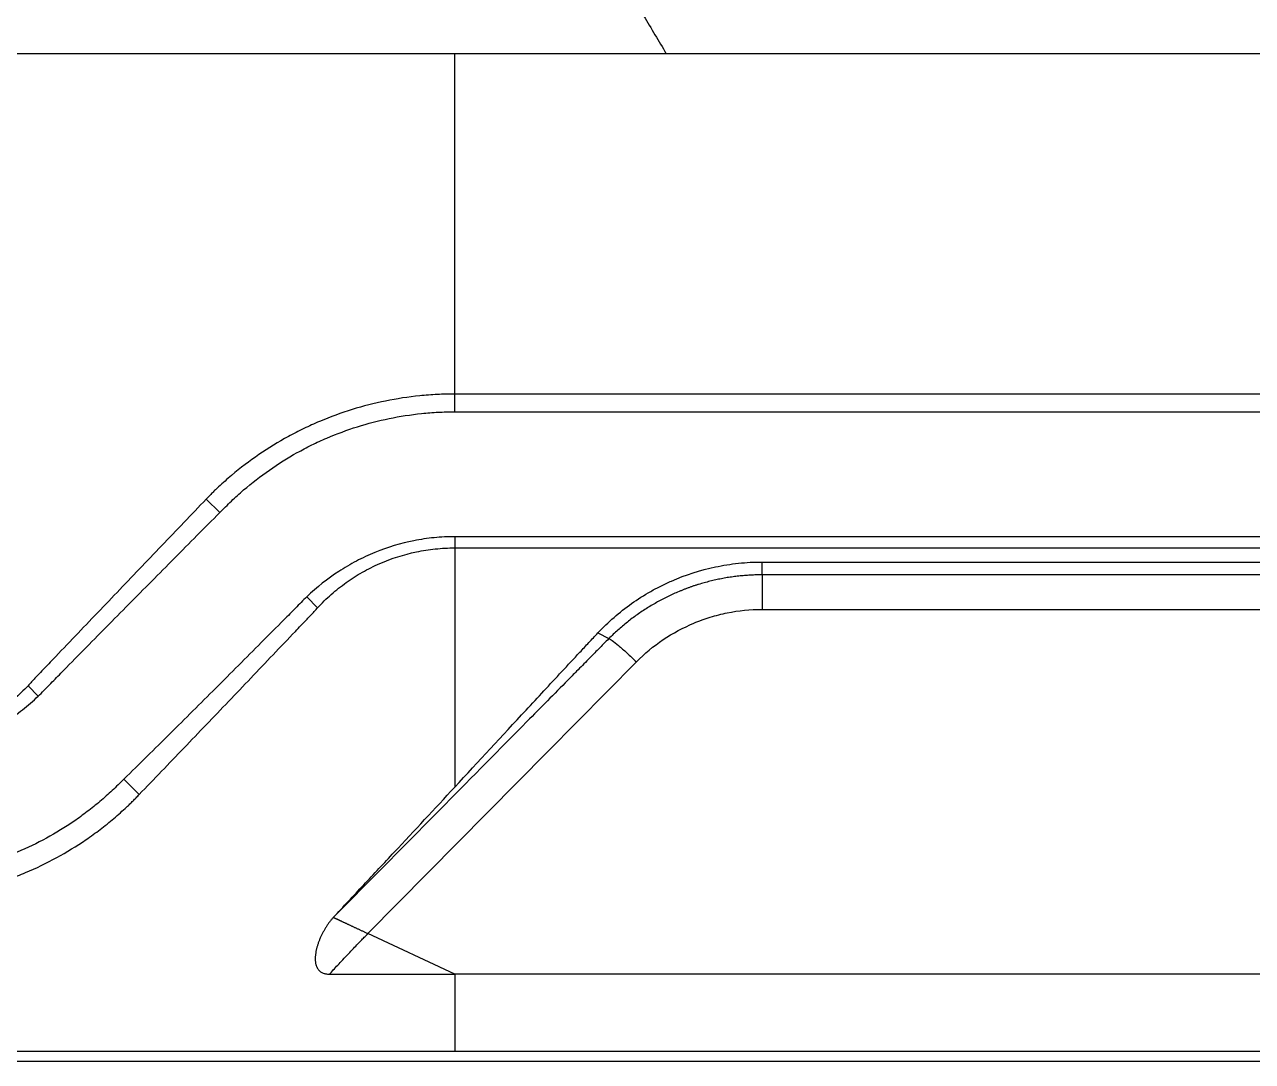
# Model space of a CAD drawing. Header units: inches. Extents: x 2 to 86, y -22 to 129.
# Drawn here: x 52.44 to 63.3, y 0.99 to 10.16 of the extents above; entities that cross this region are included whole.
import ezdxf

# ---------------------------------------------------------------- set-up
doc = ezdxf.new("R2010")
doc.units = ezdxf.units.IN
doc.header["$MEASUREMENT"] = 0
doc.layers.add('1', color=4, linetype='Continuous')
doc.layers.add('BDIM_CYAN', color=4, linetype='Continuous')

# ---------------------------------------------------------------- blocks, each defined once
blk = doc.blocks.new('2026 RHYTHM')
at = {"layer": '1', "color": 4}
blk.add_line((78.2, 0), (5.882, 0), dxfattribs=at)
at = {"layer": 'BDIM_CYAN', "color": 3}
for p, q in [((53.869, 5.905), (53.869, 8.916)), ((58.64, 8.916), (55.741, 8.916)), ((51.79, 4.856), (51.671, 4.975)), ((73.576, 4.643), (53.869, 4.643)), ((53.869, 4.544), (73.576, 4.544)), ((56.588, 4.306), (56.588, 4.419)), ((56.588, 4.419), (70.675, 4.419)), ((70.675, 4.306), (56.588, 4.306)), ((56.588, 4.306), (56.588, 4)), ((52.561, 4.112), (52.655, 4.013)), ((56.588, 4), (70.675, 4)), ((55.136, 3.792), (55.232, 3.741)), ((50.184, 3.232), (50.095, 3.325)), ((50.943, 2.499), (51.078, 2.362)), ((53.869, 0.772), (53.1, 1.131)), ((74.517, 0.772), (53.869, 0.772)), ((48.879, 0.091), (53.869, 0.091)), ((53.869, 0.091), (75.581, 0.091))]:
    blk.add_line(p, q, dxfattribs=at)
at = {"layer": 'BDIM_CYAN', "color": 3, "flags": 128}
for points in [[(53.869, 8.916), (51.374, 8.916), (48.879, 8.916)], [(55.741, 8.916), (54.805, 8.916), (53.869, 8.916)], [(65.277, 8.916), (60.509, 8.916), (58.64, 8.916)], [(69.664, 5.905), (69.164, 5.905), (67.164, 5.905), (59.164, 5.905), (53.869, 5.905)], [(53.869, 5.748), (54.369, 5.748), (56.369, 5.748), (64.369, 5.748), (69.664, 5.748)], [(53.1, 1.131), (54.689, 2.739), (55.476, 3.536)]]:
    blk.add_lwpolyline(points, dxfattribs=at)
at = {"layer": 'BDIM_CYAN', "color": 3}
for points, knots in [([(54.934, 10.259), (54.943, 10.245), (54.96, 10.217), (54.993, 10.161), (55.052, 10.063), (55.136, 9.923), (55.237, 9.755), (55.372, 9.532), (55.54, 9.252), (55.674, 9.028), (55.741, 8.916)], [0, 0, 0, 0, 0.03125, 0.0625, 0.125, 0.25, 0.375, 0.5, 0.75, 1, 1, 1, 1]), ([(53.869, 5.905), (53.817, 5.905), (53.766, 5.904), (53.663, 5.899), (53.611, 5.895), (53.458, 5.879), (53.357, 5.864), (53.158, 5.823), (53.059, 5.798), (52.865, 5.738), (52.769, 5.703), (52.627, 5.643), (52.58, 5.622), (52.488, 5.577), (52.442, 5.554), (52.308, 5.48), (52.221, 5.427), (52.054, 5.312), (51.973, 5.251), (51.856, 5.153), (51.818, 5.119), (51.771, 5.075), (51.761, 5.067), (51.743, 5.049), (51.734, 5.04), (51.716, 5.022), (51.707, 5.012), (51.689, 4.994), (51.68, 4.984), (51.671, 4.975)], [0, 0, 0, 0, 0.0625, 0.0625, 0.125, 0.125, 0.25, 0.25, 0.375, 0.375, 0.5, 0.5, 0.5625, 0.5625, 0.625, 0.625, 0.75, 0.75, 0.875, 0.875, 0.9375, 0.9375, 0.953125, 0.953125, 0.96875, 0.96875, 0.984375, 0.984375, 1, 1, 1, 1]), ([(53.869, 5.748), (53.869, 5.776), (53.869, 5.805), (53.869, 5.858), (53.869, 5.883), (53.869, 5.905)], [0, 0, 0, 0, 0.5, 0.5, 1, 1, 1, 1]), ([(51.79, 4.856), (51.808, 4.873), (51.825, 4.89), (51.859, 4.925), (51.877, 4.942), (51.929, 4.992), (51.965, 5.025), (52.075, 5.119), (52.151, 5.178), (52.309, 5.288), (52.39, 5.34), (52.517, 5.41), (52.56, 5.433), (52.648, 5.476), (52.692, 5.496), (52.827, 5.554), (52.917, 5.587), (53.101, 5.645), (53.195, 5.669), (53.384, 5.708), (53.479, 5.723), (53.625, 5.738), (53.674, 5.742), (53.771, 5.747), (53.82, 5.748), (53.869, 5.748)], [0, 0, 0, 0, 0.03125, 0.03125, 0.0625, 0.0625, 0.125, 0.125, 0.25, 0.25, 0.375, 0.375, 0.4375, 0.4375, 0.5, 0.5, 0.625, 0.625, 0.75, 0.75, 0.875, 0.875, 0.9375, 0.9375, 1, 1, 1, 1]), ([(51.671, 4.975), (51.539, 4.838), (51.408, 4.7), (51.145, 4.426), (51.013, 4.288), (50.751, 4.013), (50.619, 3.876), (50.422, 3.67), (50.356, 3.601), (50.258, 3.498), (50.225, 3.464), (50.184, 3.421), (50.175, 3.412), (50.159, 3.395), (50.151, 3.386), (50.134, 3.369), (50.126, 3.36), (50.111, 3.342), (50.103, 3.334), (50.095, 3.325)], [0, 0, 0, 0, 0.25, 0.25, 0.5, 0.5, 0.75, 0.75, 0.875, 0.875, 0.9375, 0.9375, 0.953125, 0.953125, 0.96875, 0.96875, 0.984375, 0.984375, 1, 1, 1, 1]), ([(50.184, 3.232), (50.201, 3.249), (50.218, 3.265), (50.251, 3.299), (50.268, 3.316), (50.318, 3.367), (50.351, 3.401), (50.451, 3.503), (50.518, 3.571), (50.718, 3.774), (50.852, 3.91), (51.12, 4.18), (51.254, 4.316), (51.522, 4.586), (51.656, 4.721), (51.79, 4.856)], [0, 0, 0, 0, 0.03125, 0.03125, 0.0625, 0.0625, 0.125, 0.125, 0.25, 0.25, 0.5, 0.5, 0.75, 0.75, 1, 1, 1, 1]), ([(53.869, 4.643), (53.808, 4.643), (53.747, 4.64), (53.627, 4.628), (53.567, 4.619), (53.391, 4.584), (53.276, 4.55), (53.135, 4.492), (53.107, 4.48), (53.053, 4.454), (53.026, 4.441), (52.946, 4.399), (52.894, 4.368), (52.744, 4.27), (52.649, 4.196), (52.561, 4.112)], [0, 0, 0, 0, 0.125, 0.125, 0.25, 0.25, 0.5, 0.5, 0.5625, 0.5625, 0.625, 0.625, 0.75, 0.75, 1, 1, 1, 1]), ([(52.655, 4.013), (52.694, 4.055), (52.735, 4.095), (52.82, 4.17), (52.864, 4.205), (52.956, 4.27), (53.003, 4.301), (53.077, 4.343), (53.102, 4.356), (53.153, 4.382), (53.179, 4.394), (53.311, 4.451), (53.419, 4.486), (53.585, 4.521), (53.641, 4.529), (53.754, 4.541), (53.812, 4.544), (53.869, 4.544)], [0, 0, 0, 0, 0.125, 0.125, 0.25, 0.25, 0.375, 0.375, 0.4375, 0.4375, 0.5, 0.5, 0.75, 0.75, 0.875, 0.875, 1, 1, 1, 1]), ([(53.869, 4.544), (53.869, 4.191), (53.869, 3.479), (53.869, 2.78), (53.869, 2.427)], [0, 0, 0, 0, 0.49557, 1, 1, 1, 1]), ([(55.136, 3.792), (55.226, 3.888), (55.326, 3.975), (55.488, 4.09), (55.544, 4.126), (55.632, 4.176), (55.662, 4.191), (55.723, 4.222), (55.754, 4.237), (55.911, 4.306), (56.041, 4.347), (56.242, 4.39), (56.31, 4.401), (56.414, 4.412), (56.449, 4.415), (56.518, 4.418), (56.553, 4.419), (56.588, 4.419)], [0, 0, 0, 0, 0.25, 0.25, 0.375, 0.375, 0.4375, 0.4375, 0.5, 0.5, 0.75, 0.75, 0.875, 0.875, 0.9375, 0.9375, 1, 1, 1, 1]), ([(56.588, 4.306), (56.58, 4.306), (56.562, 4.306), (56.537, 4.305), (56.511, 4.304), (56.485, 4.303), (56.459, 4.301), (56.434, 4.299), (56.408, 4.297), (56.382, 4.295), (56.356, 4.292), (56.331, 4.288), (56.305, 4.285), (56.279, 4.281), (56.254, 4.276), (56.228, 4.271), (56.203, 4.266), (56.178, 4.261), (56.152, 4.255), (56.127, 4.249), (56.102, 4.242), (56.076, 4.236), (56.051, 4.228), (56.026, 4.221), (56.001, 4.213), (55.976, 4.205), (55.952, 4.196), (55.927, 4.187), (55.902, 4.178), (55.878, 4.168), (55.845, 4.155), (55.805, 4.137), (55.758, 4.115), (55.711, 4.092), (55.664, 4.067), (55.618, 4.04), (55.573, 4.013), (55.528, 3.984), (55.483, 3.953), (55.439, 3.921), (55.396, 3.888), (55.354, 3.853), (55.313, 3.817), (55.272, 3.78), (55.245, 3.754), (55.232, 3.741)], [0, 0, 0, 0, 0.017084, 0.034172, 0.051264, 0.068361, 0.085464, 0.102574, 0.119692, 0.136819, 0.153956, 0.171104, 0.188263, 0.205434, 0.222619, 0.239818, 0.257032, 0.274262, 0.291508, 0.308772, 0.326054, 0.343354, 0.360675, 0.378016, 0.395379, 0.412763, 0.43017, 0.447601, 0.465057, 0.482537, 0.500043, 0.534631, 0.569365, 0.604253, 0.6393, 0.674513, 0.709897, 0.74546, 0.781208, 0.817147, 0.853287, 0.889633, 0.926195, 0.962981, 1, 1, 1, 1]), ([(52.561, 4.112), (52.544, 4.095), (52.527, 4.079), (52.494, 4.045), (52.477, 4.028), (52.427, 3.977), (52.393, 3.943), (52.292, 3.842), (52.225, 3.775), (52.024, 3.572), (51.889, 3.437), (51.62, 3.168), (51.485, 3.034), (51.215, 2.766), (51.079, 2.632), (50.943, 2.499)], [0, 0, 0, 0, 0.03125, 0.03125, 0.0625, 0.0625, 0.125, 0.125, 0.25, 0.25, 0.5, 0.5, 0.75, 0.75, 1, 1, 1, 1]), ([(51.078, 2.362), (51.21, 2.499), (51.342, 2.636), (51.605, 2.911), (51.737, 3.048), (52, 3.323), (52.131, 3.461), (52.328, 3.668), (52.394, 3.737), (52.492, 3.84), (52.525, 3.874), (52.566, 3.917), (52.574, 3.926), (52.591, 3.943), (52.599, 3.952), (52.615, 3.969), (52.623, 3.978), (52.639, 3.996), (52.647, 4.004), (52.655, 4.013)], [0, 0, 0, 0, 0.25, 0.25, 0.5, 0.5, 0.75, 0.75, 0.875, 0.875, 0.9375, 0.9375, 0.953125, 0.953125, 0.96875, 0.96875, 0.984375, 0.984375, 1, 1, 1, 1]), ([(55.476, 3.536), (55.549, 3.609), (55.628, 3.675), (55.8, 3.79), (55.891, 3.839), (56.032, 3.898), (56.081, 3.916), (56.179, 3.946), (56.23, 3.959), (56.382, 3.99), (56.484, 4), (56.588, 4)], [0, 0, 0, 0, 0.25, 0.25, 0.5, 0.5, 0.625, 0.625, 0.75, 0.75, 1, 1, 1, 1]), ([(55.232, 3.741), (55.217, 3.725), (55.186, 3.695), (55.141, 3.649), (55.096, 3.603), (55.032, 3.538), (54.956, 3.461), (54.775, 3.278), (54.387, 2.885), (53.695, 2.185), (53.124, 1.607), (52.795, 1.273)], [0, 0, 0, 0, 0.018981, 0.037145, 0.055678, 0.07429, 0.116738, 0.148579, 0.297158, 0.594317, 1, 1, 1, 1]), ([(53.869, 2.427), (54.079, 2.654), (54.289, 2.881), (54.606, 3.222), (54.711, 3.336), (54.87, 3.507), (54.923, 3.564), (55.003, 3.649), (55.029, 3.678), (55.082, 3.735), (55.109, 3.763), (55.136, 3.792)], [0, 0, 0, 0, 0.5, 0.5, 0.75, 0.75, 0.875, 0.875, 0.9375, 0.9375, 1, 1, 1, 1]), ([(55.232, 3.741), (55.238, 3.74), (55.248, 3.734), (55.278, 3.713), (55.297, 3.698), (55.341, 3.661), (55.366, 3.639), (55.419, 3.59), (55.447, 3.563), (55.476, 3.536)], [0, 0, 0, 0, 0.25, 0.25, 0.5, 0.5, 0.75, 0.75, 1, 1, 1, 1]), ([(50.095, 3.325), (50.056, 3.283), (50.014, 3.243), (49.929, 3.168), (49.884, 3.133), (49.746, 3.034), (49.648, 2.979), (49.49, 2.91), (49.437, 2.89), (49.329, 2.855), (49.274, 2.841), (49.164, 2.818), (49.108, 2.809), (49.022, 2.8), (48.994, 2.798), (48.937, 2.795), (48.908, 2.794), (48.879, 2.794)], [0, 0, 0, 0, 0.125, 0.125, 0.25, 0.25, 0.5, 0.5, 0.625, 0.625, 0.75, 0.75, 0.875, 0.875, 0.9375, 0.9375, 1, 1, 1, 1]), ([(48.879, 2.7), (49.001, 2.7), (49.12, 2.712), (49.296, 2.747), (49.354, 2.761), (49.468, 2.796), (49.525, 2.816), (49.694, 2.885), (49.8, 2.941), (49.951, 3.039), (49.999, 3.075), (50.094, 3.15), (50.14, 3.19), (50.184, 3.232)], [0, 0, 0, 0, 0.25, 0.25, 0.375, 0.375, 0.5, 0.5, 0.75, 0.75, 0.875, 0.875, 1, 1, 1, 1]), ([(50.943, 2.499), (50.926, 2.482), (50.909, 2.465), (50.874, 2.431), (50.857, 2.414), (50.804, 2.365), (50.768, 2.333), (50.694, 2.27), (50.657, 2.24), (50.58, 2.181), (50.541, 2.153), (50.344, 2.018), (50.176, 1.927), (49.955, 1.833), (49.911, 1.816), (49.82, 1.783), (49.774, 1.767), (49.636, 1.725), (49.543, 1.701), (49.263, 1.644), (49.073, 1.625), (48.879, 1.625)], [0, 0, 0, 0, 0.03125, 0.03125, 0.0625, 0.0625, 0.125, 0.125, 0.1875, 0.1875, 0.25, 0.25, 0.5, 0.5, 0.5625, 0.5625, 0.625, 0.625, 0.75, 0.75, 1, 1, 1, 1]), ([(52.795, 1.273), (52.884, 1.37), (52.974, 1.466), (53.154, 1.659), (53.244, 1.755), (53.514, 2.044), (53.692, 2.236), (53.869, 2.427)], [0, 0, 0, 0, 0.25, 0.25, 0.5, 0.5, 1, 1, 1, 1]), ([(48.879, 1.428), (49.086, 1.428), (49.288, 1.449), (49.587, 1.509), (49.686, 1.535), (49.808, 1.573), (49.833, 1.58), (49.882, 1.597), (49.906, 1.605), (49.978, 1.632), (50.026, 1.651), (50.261, 1.751), (50.44, 1.848), (50.65, 1.992), (50.692, 2.022), (50.773, 2.085), (50.814, 2.117), (50.892, 2.183), (50.931, 2.218), (50.978, 2.261), (50.987, 2.27), (51.006, 2.288), (51.015, 2.297), (51.033, 2.315), (51.042, 2.325), (51.06, 2.343), (51.069, 2.353), (51.078, 2.362)], [0, 0, 0, 0, 0.25, 0.25, 0.375, 0.375, 0.40625, 0.40625, 0.4375, 0.4375, 0.5, 0.5, 0.75, 0.75, 0.8125, 0.8125, 0.875, 0.875, 0.9375, 0.9375, 0.953125, 0.953125, 0.96875, 0.96875, 0.984375, 0.984375, 1, 1, 1, 1]), ([(52.795, 1.273), (52.792, 1.27), (52.786, 1.264), (52.778, 1.254), (52.769, 1.244), (52.761, 1.234), (52.753, 1.223), (52.746, 1.212), (52.738, 1.201), (52.731, 1.19), (52.723, 1.178), (52.717, 1.166), (52.71, 1.154), (52.703, 1.142), (52.697, 1.13), (52.691, 1.118), (52.685, 1.105), (52.68, 1.093), (52.674, 1.08), (52.669, 1.067), (52.665, 1.055), (52.66, 1.042), (52.656, 1.03), (52.652, 1.017), (52.649, 1.005), (52.646, 0.993), (52.643, 0.981), (52.641, 0.969), (52.639, 0.957), (52.638, 0.945), (52.636, 0.934), (52.636, 0.923), (52.635, 0.912), (52.635, 0.901), (52.636, 0.891), (52.637, 0.881), (52.638, 0.871), (52.64, 0.861), (52.643, 0.852), (52.646, 0.844), (52.649, 0.835), (52.654, 0.826), (52.66, 0.817), (52.668, 0.807), (52.677, 0.798), (52.688, 0.79), (52.7, 0.784), (52.713, 0.779), (52.727, 0.775), (52.743, 0.773), (52.754, 0.773), (52.76, 0.773)], [0, 0, 0, 0, 0.019368, 0.03911, 0.059203, 0.079622, 0.100342, 0.121337, 0.142579, 0.164043, 0.185701, 0.207524, 0.229486, 0.251558, 0.273713, 0.295923, 0.318156, 0.340381, 0.362565, 0.384678, 0.406689, 0.428568, 0.450286, 0.471816, 0.493131, 0.514203, 0.535008, 0.555522, 0.575722, 0.595586, 0.615093, 0.634224, 0.65296, 0.671288, 0.689195, 0.706674, 0.723719, 0.74033, 0.756514, 0.772282, 0.787652, 0.802652, 0.824267, 0.845311, 0.865996, 0.886585, 0.907388, 0.928759, 0.951072, 0.974701, 1, 1, 1, 1]), ([(53.1, 1.131), (53.096, 1.133), (53.089, 1.136), (53.078, 1.141), (53.067, 1.146), (53.056, 1.152), (53.045, 1.157), (53.034, 1.162), (53.024, 1.167), (53.013, 1.172), (53.002, 1.177), (52.992, 1.181), (52.982, 1.186), (52.972, 1.191), (52.962, 1.196), (52.952, 1.2), (52.942, 1.205), (52.933, 1.209), (52.924, 1.213), (52.915, 1.217), (52.906, 1.222), (52.898, 1.226), (52.889, 1.229), (52.881, 1.233), (52.874, 1.237), (52.866, 1.24), (52.859, 1.244), (52.852, 1.247), (52.846, 1.25), (52.84, 1.253), (52.834, 1.255), (52.828, 1.258), (52.823, 1.26), (52.819, 1.262), (52.814, 1.264), (52.81, 1.266), (52.807, 1.268), (52.803, 1.269), (52.8, 1.271), (52.798, 1.272), (52.796, 1.273), (52.795, 1.273), (52.795, 1.273)], [0, 0, 0, 0, 0.025023, 0.050051, 0.075083, 0.100117, 0.125152, 0.150187, 0.17522, 0.200251, 0.225279, 0.250304, 0.275324, 0.300341, 0.325353, 0.350361, 0.375365, 0.400366, 0.425365, 0.450362, 0.47536, 0.500359, 0.525361, 0.550366, 0.575371, 0.600376, 0.62538, 0.650382, 0.67538, 0.700376, 0.725367, 0.750354, 0.775336, 0.800314, 0.825286, 0.850255, 0.875219, 0.900179, 0.925137, 0.950092, 0.975046, 1, 1, 1, 1]), ([(52.76, 0.773), (52.772, 0.785), (52.797, 0.812), (52.836, 0.855), (52.881, 0.902), (52.927, 0.951), (52.972, 0.998), (53.011, 1.04), (53.045, 1.075), (53.074, 1.105), (53.092, 1.123), (53.1, 1.131)], [0, 0, 0, 0, 0.1039759, 0.2221114, 0.3543539, 0.5005896, 0.6311374, 0.7463015, 0.8461617, 0.9307344, 1, 1, 1, 1]), ([(52.76, 0.773), (52.781, 0.773), (52.822, 0.773), (52.883, 0.773), (52.945, 0.773), (53.006, 0.772), (53.068, 0.772), (53.129, 0.772), (53.191, 0.772), (53.252, 0.772), (53.314, 0.772), (53.376, 0.772), (53.437, 0.772), (53.499, 0.772), (53.561, 0.772), (53.622, 0.772), (53.684, 0.772), (53.746, 0.772), (53.807, 0.772), (53.849, 0.772), (53.869, 0.772)], [0, 0, 0, 0, 0.055561, 0.11113, 0.166701, 0.222267, 0.277825, 0.333374, 0.388916, 0.444456, 0.499998, 0.555547, 0.611101, 0.666657, 0.722214, 0.777772, 0.83333, 0.888886, 0.944443, 1, 1, 1, 1])]:
    blk.add_open_spline(points, degree=3, knots=knots, dxfattribs=at)
for points in [[(53.869, 4.643), (53.869, 4.609), (53.869, 4.575), (53.869, 4.544)], [(53.869, 0.772), (53.869, 0.544), (53.869, 0.317), (53.869, 0.091)]]:
    blk.add_open_spline(points, degree=3, dxfattribs=at)

msp = doc.modelspace()

# ---------------------------------------------------------------- block references
msp.add_blockref('2026 RHYTHM', (2.373, 0.985))

doc.saveas('drawing.dxf')
